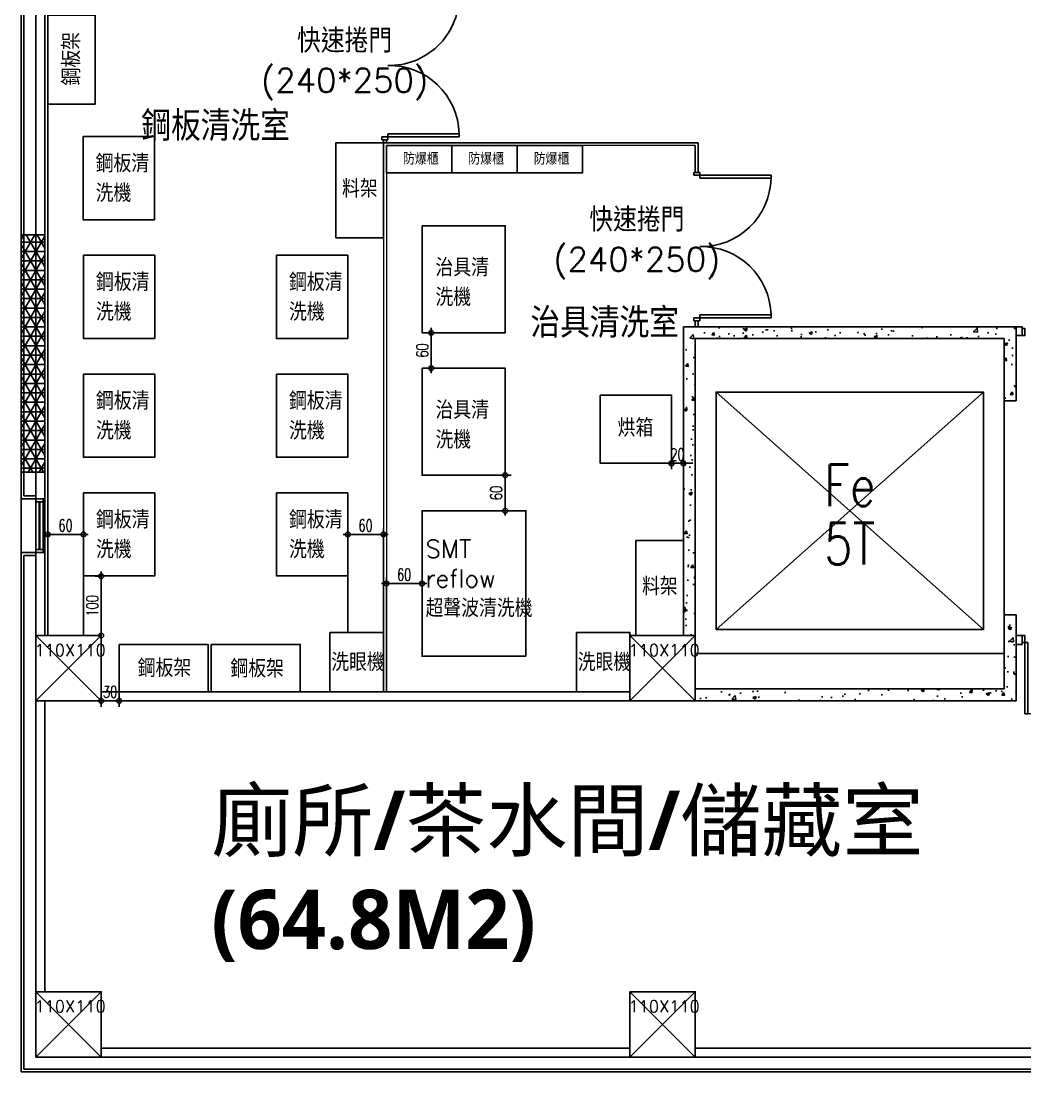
# Model space of a CAD drawing. Extents: x -80 to 56020, y 18240 to 42185.
# Drawn here: x -80 to 1610, y 18920 to 20690 of the extents above; entities that cross this region are included whole.
import ezdxf
from ezdxf.enums import TextEntityAlignment as Align

# ---------------------------------------------------------------- set-up
doc = ezdxf.new("R2010")
doc.units = 0
doc.header["$LTSCALE"] = 200
doc.linetypes.add('XFAB-L20$0$HIDDEN', pattern=[0.3, 0.2, -0.1])
for name, color, linetype in [('XFAB-L20$0$4', 4, 'Continuous'), ('XFAB-L20$0$8', 8, 'Continuous'), ('XFAB-L20$0$BEAM', 5, 'Continuous'), ('XFAB-L20$0$COL', 1, 'Continuous'), ('XFAB-L20$0$DOR', 4, 'Continuous'), ('XFAB-L20$0$EL', 4, 'Continuous'), ('XFAB-L20$0$HATCH', 15, 'Continuous'), ('XFAB-L20$0$Hatch-RC', 8, 'Continuous'), ('XFAB-L20$0$HID', 5, 'XFAB-L20$0$HIDDEN'), ('XFAB-L20$0$INT', 4, 'Continuous'), ('XFAB-L20$0$OPEN', 8, 'Continuous'), ('XFAB-L20$0$RCW', 1, 'Continuous'), ('XFAB-L20$0$WALL-C', 6, 'Continuous'), ('XFAB-L20$0$WALL-P', 3, 'Continuous'), ('XFAB-L20$0$WIN', 12, 'Continuous'), ('XFAB-L20$0$WIN-S', 4, 'Continuous'), ('緯穎新設隔間', 151, 'Continuous'), ('緯穎生產設備', 7, 'Continuous')]:
    doc.layers.add(name, color=color, linetype=linetype)
doc.styles.add('C1', font='SIMPLEX.shx', dxfattribs={"bigfont": 'CHINESET.shx'})
doc.styles.add('DIM', font='simplex.shx', dxfattribs={"bigfont": 'chineset.shx'})
doc.styles.add('SIMPLEX', font='SIMPLEX.shx', dxfattribs={"width": 0.7})
doc.styles.add('XFAB-L20$0$CHINA', font='simplex.shx', dxfattribs={"width": 0.75, "bigfont": 'chineset.shx'})
doc.dimstyles.new('CIRM', dxfattribs={"dimtxt": 20, "dimasz": 8, "dimexe": 10, "dimexo": 0, "dimgap": 5, "dimtad": 1, "dimdsep": 46, "dimtxsty": 'SIMPLEX', "dimblk": 'CIR', "dimcen": 10, "dimdle": 10, "dimclrt": 2, "dimazin": 0, "dimtfac": 1, "dimtix": 1, "dimtmove": 2, "dimatfit": 3, "dimldrblk": 'CIR', "dimfxl": 1, "dimtolj": 1, "dimarcsym": 0})

# ---------------------------------------------------------------- blocks, each defined once
blk = doc.blocks.new('XFAB-L20$0$C-110x110')
at = {"layer": 'Defpoints'}
for p, q in [((55, -55), (-55, 55)), ((-55, -55), (55, 55))]:
    blk.add_line(p, q, dxfattribs=at)
at = {"layer": 'XFAB-L20$0$COL'}
blk.add_lwpolyline([(-55, 55), (55, 55), (55, -55), (-55, -55)], close=True, dxfattribs=at)
at = {"layer": 'Defpoints', "style": 'XFAB-L20$0$CHINA'}
blk.add_text('110X110', height=20, dxfattribs=at).set_placement((-57.4, 30.5), align=Align.MIDDLE_LEFT)
blk = doc.blocks.new('XFAB-L20$0$door')
at = {"layer": 'XFAB-L20$0$DOR'}
blk.add_lwpolyline([(0, 1), (0.04, 1), (0.04, 0), (0, 0)], close=True, dxfattribs=at)
blk.add_arc((0, 0), 1, 0, 90, dxfattribs=at)
blk = doc.blocks.new('A$Cbcfefc82')
at = {"layer": '緯穎新設隔間'}
for p, q in [((0, 260), (0, 255)), ((10, 260), (0, 260)), ((0, 255), (10, 255)), ((2.5, 265), (2.5, 260)), ((7.5, 265), (2.5, 265)), ((7.5, 260), (2.5, 260)), ((7.5, 265), (7.5, 260)), ((10, 255), (10, 260)), ((10, 255), (10, 250)), ((130, 255), (10, 255)), ((10, 250), (130, 250)), ((130, 250), (130, 255)), ((10, 15), (10, 20)), ((10, 20), (130, 20)), ((130, 20), (130, 15)), ((0, 10), (0, 15)), ((0, 15), (10, 15)), ((10, 10), (0, 10)), ((2.5, 10), (2.5, 5)), ((7.5, 10), (2.5, 10)), ((7.5, 10), (2.5, 10)), ((7.5, 5), (2.5, 5)), ((7.5, 10), (7.5, 5)), ((10, 15), (10, 10)), ((130, 15), (10, 15))]:
    blk.add_line(p, q, dxfattribs=at)
for centre, start, end in [((12.5, 252.5), 268.7811, 358.7811), ((12.5, 17.5), 1.2189, 91.2189)]:
    blk.add_arc(centre, 117.5, start, end, dxfattribs=at)
blk = doc.blocks.new('CIR')
at = {"color": 0}
blk.add_line((1, 0), (-1, 0), dxfattribs=at)
at = {"color": 3}
blk.add_circle((0, 0), 0.5, dxfattribs=at)
blk = doc.blocks.new('*D221')
at = {"layer": 'Defpoints', "color": 0, "transparency": 16777216}
for p in [(595, 19742.5), (595, 19620), (535, 19560)]:
    blk.add_point(p, dxfattribs=at)
at = {"layer": '緯穎生產設備', "color": 0, "lineweight": -2, "transparency": 16777216}
for p, q in [((535, 19560), (535, 19752.5)), ((595, 19620), (595, 19752.5)), ((543, 19742.5), (587, 19742.5))]:
    blk.add_line(p, q, dxfattribs=at)
at = {"layer": '緯穎生產設備', "color": 0, "lineweight": -2, "transparency": 16777216, "xscale": 8, "yscale": 8, "zscale": 8, "rotation": 180}
blk.add_blockref('CIR', (535, 19742.5), dxfattribs=at)
at = {"layer": '緯穎生產設備', "color": 0, "lineweight": -2, "transparency": 16777216, "xscale": 8, "yscale": 8, "zscale": 8}
blk.add_blockref('CIR', (595, 19742.5), dxfattribs=at)
at = {"layer": '緯穎生產設備', "color": 2, "transparency": 16777216, "insert": (565, 19757.5), "char_height": 20, "attachment_point": 5, "style": 'SIMPLEX'}
blk.add_mtext('\\A1;60', dxfattribs=at)
blk = doc.blocks.new('*D222')
at = {"layer": 'Defpoints', "color": 0, "transparency": 16777216}
for p in [(1035, 20175), (1015, 20055), (1015, 19945)]:
    blk.add_point(p, dxfattribs=at)
at = {"layer": '緯穎生產設備', "color": 0, "lineweight": -2, "transparency": 16777216}
for p, q in [((1035, 20175), (1035, 19935)), ((1015, 20055), (1015, 19935)), ((1007, 19945), (999, 19945)), ((1035, 19945), (1015, 19945)), ((1043, 19945), (1051, 19945))]:
    blk.add_line(p, q, dxfattribs=at)
at = {"layer": '緯穎生產設備', "color": 0, "lineweight": -2, "transparency": 16777216, "xscale": 8, "yscale": 8, "zscale": 8}
blk.add_blockref('CIR', (1015, 19945), dxfattribs=at)
at = {"layer": '緯穎生產設備', "color": 0, "lineweight": -2, "transparency": 16777216, "xscale": 8, "yscale": 8, "zscale": 8, "rotation": 180}
blk.add_blockref('CIR', (1035, 19945), dxfattribs=at)
at = {"layer": '緯穎生產設備', "color": 2, "transparency": 16777216, "insert": (1025, 19960), "char_height": 20, "attachment_point": 5, "style": 'SIMPLEX'}
blk.add_mtext('\\A1;20', dxfattribs=at)
blk = doc.blocks.new('*D223')
at = {"layer": 'Defpoints', "color": 0, "transparency": 16777216}
for p in [(55, 19655), (85, 19640), (85, 19545)]:
    blk.add_point(p, dxfattribs=at)
at = {"layer": '緯穎生產設備', "color": 0, "lineweight": -2, "transparency": 16777216}
for p, q in [((55, 19655), (55, 19535)), ((85, 19640), (85, 19535)), ((47, 19545), (39, 19545)), ((55, 19545), (85, 19545)), ((93, 19545), (101, 19545))]:
    blk.add_line(p, q, dxfattribs=at)
at = {"layer": '緯穎生產設備', "color": 0, "lineweight": -2, "transparency": 16777216, "xscale": 8, "yscale": 8, "zscale": 8}
blk.add_blockref('CIR', (55, 19545), dxfattribs=at)
at = {"layer": '緯穎生產設備', "color": 0, "lineweight": -2, "transparency": 16777216, "xscale": 8, "yscale": 8, "zscale": 8, "rotation": 180}
blk.add_blockref('CIR', (85, 19545), dxfattribs=at)
at = {"layer": '緯穎生產設備', "color": 2, "transparency": 16777216, "insert": (70, 19560), "char_height": 20, "attachment_point": 5, "style": 'SIMPLEX'}
blk.add_mtext('\\A1;30', dxfattribs=at)
blk = doc.blocks.new('*D224')
at = {"layer": 'Defpoints', "color": 0, "transparency": 16777216}
for p in [(25, 19825.3), (-35, 19655), (25, 19655)]:
    blk.add_point(p, dxfattribs=at)
at = {"layer": '緯穎生產設備', "color": 0, "lineweight": -2, "transparency": 16777216}
for p, q in [((-35, 19655), (-35, 19835.3)), ((-27, 19825.3), (17, 19825.3)), ((25, 19655), (25, 19835.3))]:
    blk.add_line(p, q, dxfattribs=at)
at = {"layer": '緯穎生產設備', "color": 0, "lineweight": -2, "transparency": 16777216, "xscale": 8, "yscale": 8, "zscale": 8, "rotation": 180}
blk.add_blockref('CIR', (-35, 19825.3), dxfattribs=at)
at = {"layer": '緯穎生產設備', "color": 0, "lineweight": -2, "transparency": 16777216, "xscale": 8, "yscale": 8, "zscale": 8}
blk.add_blockref('CIR', (25, 19825.3), dxfattribs=at)
at = {"layer": '緯穎生產設備', "color": 2, "transparency": 16777216, "insert": (-5, 19840.3), "char_height": 20, "attachment_point": 5, "style": 'SIMPLEX'}
blk.add_mtext('\\A1;60', dxfattribs=at)
blk = doc.blocks.new('*D225')
at = {"layer": 'Defpoints', "color": 0, "transparency": 16777216}
for p in [(55, 19755), (55, 19755), (55, 19655)]:
    blk.add_point(p, dxfattribs=at)
at = {"layer": '緯穎生產設備', "color": 0, "lineweight": -2, "transparency": 16777216}
for p, q in [((55, 19755), (45, 19755)), ((55, 19663), (55, 19747)), ((55, 19655), (45, 19655))]:
    blk.add_line(p, q, dxfattribs=at)
at = {"layer": '緯穎生產設備', "color": 0, "lineweight": -2, "transparency": 16777216, "xscale": 8, "yscale": 8, "zscale": 8}
for p, rotation in [((55, 19755), 90), ((55, 19655), 270)]:
    blk.add_blockref('CIR', p, dxfattribs=dict(at, rotation=rotation))
at = {"layer": '緯穎生產設備', "color": 2, "transparency": 16777216, "insert": (40, 19705), "char_height": 20, "attachment_point": 5, "rotation": 90, "style": 'SIMPLEX'}
blk.add_mtext('\\A1;100', dxfattribs=at)
blk = doc.blocks.new('*D226')
at = {"layer": 'Defpoints', "color": 0, "transparency": 16777216}
for p in [(470, 19825.3), (470, 19660), (530, 19660)]:
    blk.add_point(p, dxfattribs=at)
at = {"layer": '緯穎生產設備', "color": 0, "lineweight": -2, "transparency": 16777216}
for p, q in [((470, 19660), (470, 19835.3)), ((522, 19825.3), (478, 19825.3)), ((530, 19660), (530, 19835.3))]:
    blk.add_line(p, q, dxfattribs=at)
at = {"layer": '緯穎生產設備', "color": 0, "lineweight": -2, "transparency": 16777216, "xscale": 8, "yscale": 8, "zscale": 8, "rotation": 180}
blk.add_blockref('CIR', (470, 19825.3), dxfattribs=at)
at = {"layer": '緯穎生產設備', "color": 0, "lineweight": -2, "transparency": 16777216, "xscale": 8, "yscale": 8, "zscale": 8}
blk.add_blockref('CIR', (530, 19825.3), dxfattribs=at)
at = {"layer": '緯穎生產設備', "color": 2, "transparency": 16777216, "insert": (500, 19840.3), "char_height": 20, "attachment_point": 5, "style": 'SIMPLEX'}
blk.add_mtext('\\A1;60', dxfattribs=at)
blk = doc.blocks.new('*D227')
at = {"layer": 'Defpoints', "color": 0, "transparency": 16777216}
for p in [(595, 19925), (735, 19925), (595, 19865)]:
    blk.add_point(p, dxfattribs=at)
at = {"layer": '緯穎生產設備', "color": 0, "lineweight": -2, "transparency": 16777216}
for p, q in [((595, 19925), (745, 19925)), ((735, 19873), (735, 19917)), ((595, 19865), (745, 19865))]:
    blk.add_line(p, q, dxfattribs=at)
at = {"layer": '緯穎生產設備', "color": 0, "lineweight": -2, "transparency": 16777216, "xscale": 8, "yscale": 8, "zscale": 8}
for p, rotation in [((735, 19925), 90), ((735, 19865), 270)]:
    blk.add_blockref('CIR', p, dxfattribs=dict(at, rotation=rotation))
at = {"layer": '緯穎生產設備', "color": 2, "transparency": 16777216, "insert": (720, 19895), "char_height": 20, "attachment_point": 5, "rotation": 90, "style": 'SIMPLEX'}
blk.add_mtext('\\A1;60', dxfattribs=at)
blk = doc.blocks.new('*D228')
at = {"layer": 'Defpoints', "color": 0, "transparency": 16777216}
for p in [(610.5, 20165), (665, 20165), (665, 20105)]:
    blk.add_point(p, dxfattribs=at)
at = {"layer": '緯穎生產設備', "color": 0, "lineweight": -2, "transparency": 16777216}
for p, q in [((665, 20165), (600.5, 20165)), ((610.5, 20113), (610.5, 20157)), ((665, 20105), (600.5, 20105))]:
    blk.add_line(p, q, dxfattribs=at)
at = {"layer": '緯穎生產設備', "color": 0, "lineweight": -2, "transparency": 16777216, "xscale": 8, "yscale": 8, "zscale": 8}
for p, rotation in [((610.5, 20165), 90), ((610.5, 20105), 270)]:
    blk.add_blockref('CIR', p, dxfattribs=dict(at, rotation=rotation))
at = {"layer": '緯穎生產設備', "color": 2, "transparency": 16777216, "insert": (595.5, 20135), "char_height": 20, "attachment_point": 5, "rotation": 90, "style": 'SIMPLEX'}
blk.add_mtext('\\A1;60', dxfattribs=at)

msp = doc.modelspace()

# ---------------------------------------------------------------- hatches: boundary and pattern name
at = {"layer": 'XFAB-L20$0$HATCH'}
h = msp.add_hatch(dxfattribs=at)
h.set_pattern_fill('NET3', color=256, scale=5, style=0)
h.set_pattern_definition([(0, (-4e-12, 19000), (0, 15.875), []), (60, (-4e-12, 19000), (-13.74815, 7.9375), []), (120, (-4e-12, 19000), (-13.74815, -7.9375), [])])
h.paths.add_polyline_path([(-80, 20330), (-40, 20330), (-40, 19930), (-80, 19930)])
at = {"layer": 'XFAB-L20$0$Hatch-RC'}
h = msp.add_hatch(dxfattribs=at)
h.set_pattern_fill('AR-CONC', color=256, scale=0.3, style=0)
h.set_pattern_definition([(50, (1035, 19545), (54.6554, -4.7817), [5.715, -62.865]), (355, (1035, 19545), (-10.573, 57.317), [4.572, -50.292]), (100.451, (1039.555, 19544.6), (44.0828, 52.535), [4.857, -53.427]), (46.184, (1035, 19560.24), (81.3237, -12.6127), [8.5725, -94.2975]), (96.636, (1041.78, 19559.19), (71.221, 74.228), [7.2855, -80.1405]), (351.184, (1035, 19560.24), (71.221, 74.2275), [6.858, -75.438]), (21, (1042.62, 19556.43), (45.4845, -30.6797), [5.715, -62.865]), (326, (1042.62, 19556.43), (18.5406, 55.2564), [4.572, -50.292]), (71.4514, (1046.41, 19553.873), (64.025, 24.577), [4.857, -53.427]), (37.5, (1035, 19545), (0.9266, 25.3665), [0, -49.6824, 0, -51.054, 0, -50.4825]), (7.5, (1035, 19545), (20.0459, 30.0542), [0, -29.1084, 0, -48.5394, 0, -19.2405]), (327.5, (1018.007, 19545), (40.6772, -1.7186), [0, -19.05, 0, -59.436, 0, -78.867]), (317.5, (1010.387, 19545), (44.4388, 7.628), [0, -24.765, 0, -39.4716, 0, -56.007])])
h.paths.add_polyline_path([(1595, 20175), (1035, 20175), (1035, 19655), (1055, 19655), (1055, 20155), (1575, 20155), (1575, 20040), (1595, 20040)])
h.paths.add_polyline_path([(1595, 19600), (1575, 19600), (1575, 19565), (1055, 19565), (1055, 19545), (1595, 19545)])
h.paths.add_polyline_path([(1595, 19690), (1575, 19690), (1575, 19625), (1575, 19600), (1595, 19600)])

# ---------------------------------------------------------------- linework, layer by layer
at = {"color": 3}
for p, q in [((-34.999, 20510), (-35, 22745)), ((-35, 19655), (-34.999, 20510))]:
    msp.add_line(p, q, dxfattribs=at)
at = {"layer": 'Defpoints'}
msp.add_lwpolyline([(-80, 20330), (-40, 20330), (-40, 19930), (-80, 19930)], close=True, dxfattribs=at)
at = {"layer": 'XFAB-L20$0$4'}
for p, q in [((-49.5, 19880), (-49.5, 19800)), ((-48.5, 19880), (-48.5, 19800))]:
    msp.add_line(p, q, dxfattribs=at)
at = {"layer": 'XFAB-L20$0$8'}
msp.add_line((-40, 19885), (-40, 19795), dxfattribs=at)
at = {"layer": 'XFAB-L20$0$BEAM'}
msp.add_line((-80, 19885), (-80, 19795), dxfattribs=at)
at = {"layer": 'XFAB-L20$0$DOR'}
for points in [[(1605, 20160), (1610, 20160), (1610, 20172), (1605, 20172)], [(1605, 19655), (1610, 19655), (1610, 19643), (1605, 19643)]]:
    msp.add_lwpolyline(points, dxfattribs=at)
at = {"layer": 'XFAB-L20$0$EL'}
for p, q in [((1090, 20065), (1540, 19665)), ((1090, 19665), (1540, 20065))]:
    msp.add_line(p, q, dxfattribs=at)
msp.add_lwpolyline([(1090, 19665), (1540, 19665), (1540, 20065), (1090, 20065)], close=True, dxfattribs=at)
at = {"layer": 'XFAB-L20$0$HID'}
for p, q in [((-40, 20330), (-80, 20330)), ((-40, 19930), (-80, 19930))]:
    msp.add_line(p, q, dxfattribs=at)
at = {"layer": 'XFAB-L20$0$OPEN', "linetype": 'ByBlock'}
msp.add_lwpolyline([(1575, 20155), (1575, 19625), (1055, 19625), (1055, 20155), (1575, 20155)], dxfattribs=at)
at = {"layer": 'XFAB-L20$0$RCW'}
for p, q in [((1035, 19655), (1035, 20175)), ((1595, 20175), (1035, 20175)), ((1595, 20175), (1595, 20050)), ((1055, 19655), (1055, 20155)), ((1575, 20155), (1055, 20155)), ((1575, 20155), (1575, 20050)), ((1575, 20050), (1595, 20050)), ((1575, 19690), (1575, 19565)), ((1575, 19690), (1595, 19690)), ((1595, 19690), (1595, 19545)), ((1055, 19565), (1575, 19565)), ((1055, 19545), (1595, 19545))]:
    msp.add_line(p, q, dxfattribs=at)
at = {"layer": 'XFAB-L20$0$WALL-C'}
for p, q in [((-80, 19885), (-80, 20885)), ((-75, 19890), (-75, 20880)), ((-55, 19885), (-80, 19885)), ((-55, 19890), (-75, 19890)), ((-80, 18920), (-80, 19795)), ((-55, 19795), (-80, 19795)), ((-75, 18925), (-75, 19790)), ((-55, 19790), (-75, 19790)), ((1920, 18920), (-80, 18920)), ((1925, 18925), (-75, 18925))]:
    msp.add_line(p, q, dxfattribs=at)
at = {"layer": 'XFAB-L20$0$WALL-P'}
for p, q in [((-55, 19885), (-55, 20885)), ((-55, 20575), (-55, 20885)), ((-40, 19885), (-40, 20885)), ((1605, 20175), (1595, 20175)), ((1605, 20160), (1595, 20160)), ((1605, 20160), (1605, 20175)), ((-55, 19885), (-40, 19885)), ((-55, 19655), (-55, 19795)), ((-55, 19795), (-40, 19795)), ((-40, 19655), (-40, 19795)), ((1605, 19655), (1595, 19655)), ((1605, 19655), (1605, 19640)), ((1605, 19640), (1595, 19640)), ((945, 19560), (55, 19560)), ((-55, 19055), (-55, 19545)), ((-40, 19055), (-40, 19545)), ((945, 19545), (55, 19545)), ((55, 18960), (945, 18960)), ((1055, 18960), (1945, 18960)), ((55, 18945), (945, 18945)), ((1055, 18945), (1945, 18945))]:
    msp.add_line(p, q, dxfattribs=at)
at = {"layer": 'XFAB-L20$0$WIN', "linetype": 'ByBlock'}
for p, q in [((-55, 19800), (-55, 19880)), ((-43, 19800), (-43, 19880))]:
    msp.add_line(p, q, dxfattribs=at)
at = {"layer": 'XFAB-L20$0$WIN-S'}
for points in [[(-43, 19885), (-43, 19880), (-55, 19880), (-55, 19885)], [(-43, 19800), (-43, 19795), (-55, 19795), (-55, 19800)]]:
    msp.add_lwpolyline(points, close=True, dxfattribs=at)
at = {"layer": '緯穎新設隔間'}
for p, q in [((1060.001, 20484.999), (535, 20484.999)), ((1045, 20487.5), (1045, 20487.5)), ((1055.001, 20480), (1055, 20435)), ((1060.001, 20484.999), (1060.001, 20435)), ((1052.5, 20435), (1052.5, 20430)), ((1062.5, 20435), (1052.5, 20435)), ((1052.5, 20430), (1062.5, 20430)), ((1060, 20435), (1055, 20435)), ((1055, 20435), (1060.001, 20435)), ((1062.5, 20430), (1062.5, 20435)), ((1062.5, 20430), (1062.5, 20425)), ((1182.5, 20430), (1062.5, 20430)), ((1062.5, 20425), (1182.5, 20425)), ((1182.5, 20425), (1182.5, 20430)), ((1062.5, 20190), (1062.5, 20195)), ((1062.5, 20195), (1182.5, 20195)), ((1182.5, 20195), (1182.5, 20190)), ((1052.5, 20185), (1052.5, 20190)), ((1052.5, 20190), (1062.5, 20190)), ((1062.5, 20185), (1052.5, 20185)), ((1060, 20185), (1055, 20185)), ((1062.5, 20190), (1062.5, 20185)), ((1182.5, 20190), (1062.5, 20190))]:
    msp.add_line(p, q, dxfattribs=at)
at = {"layer": '緯穎新設隔間', "lineweight": 20}
for points in [[(530.001, 20485), (530, 19560.001)], [(1055.001, 20480), (535, 20480)], [(535, 20480), (535, 19560)]]:
    msp.add_lwpolyline(points, dxfattribs=at)
at = {"layer": '緯穎新設隔間'}
msp.add_lwpolyline([(1060, 20175), (1055, 20175), (1055, 20185), (1060, 20185)], close=True, dxfattribs=at)
for centre, start, end in [((1065, 20427.5), 268.781125, 358.781125), ((1065, 20192.5), 1.218875, 91.218875)]:
    msp.add_arc(centre, 117.527, start, end, dxfattribs=at)
at = {"layer": '緯穎生產設備'}
for points in [[(-34.999, 20549.921), (-34.999, 20699.921), (45.001, 20699.921), (45.001, 20549.921)], [(24.5, 20495.289), (144.5, 20495.289), (144.5, 20355.289), (24.5, 20355.289)], [(530, 20485), (530, 20325), (450, 20325), (450, 20485)], [(535, 20480), (645, 20480), (645, 20434), (535, 20434)], [(645, 20480), (755, 20480), (755, 20434), (645, 20434)], [(755, 20480), (865, 20480), (865, 20434), (755, 20434)], [(595, 20345), (735, 20345), (735, 20165), (595, 20165)], [(25, 20295.289), (145, 20295.289), (145, 20155.289), (25, 20155.289)], [(350, 20295.289), (470, 20295.289), (470, 20155.289), (350, 20155.289)], [(25, 20095.289), (145, 20095.289), (145, 19955.289), (25, 19955.289)], [(350, 20095.289), (470, 20095.289), (470, 19955.289), (350, 19955.289)], [(595, 20105), (735, 20105), (735, 19925), (595, 19925)], [(895, 20060), (1015, 20060), (1015, 19945), (895, 19945)], [(25, 19895.289), (145, 19895.289), (145, 19755.289), (25, 19755.289)], [(350, 19895.289), (470, 19895.289), (470, 19755.289), (350, 19755.289)], [(770, 19620), (770, 19865), (595, 19865), (595, 19620)], [(1035, 19815), (1035, 19655), (955, 19655), (955, 19815)], [(440, 19660.001), (440, 19560.001), (530, 19560.001), (530, 19660.001)], [(855, 19660), (855, 19560), (945, 19560), (945, 19660)], [(85, 19640), (235, 19640), (235, 19560), (85, 19560)], [(240, 19640), (390, 19640), (390, 19560), (240, 19560)]]:
    msp.add_lwpolyline(points, close=True, dxfattribs=at)

# ---------------------------------------------------------------- block references
at = {"layer": 'XFAB-L20$0$COL'}
for p in [(0, 19600), (1000, 19600), (0, 19000), (1000, 19000)]:
    msp.add_blockref('XFAB-L20$0$C-110x110', p, dxfattribs=at)
at = {"layer": 'XFAB-L20$0$DOR', "xscale": 120, "yscale": -120, "zscale": 120}
msp.add_blockref('XFAB-L20$0$door', (1610, 19643), dxfattribs=at)
at = {"layer": '緯穎新設隔間'}
msp.add_blockref('A$Cbcfefc82', (527.5, 20480), dxfattribs=at)

# ---------------------------------------------------------------- texts
at = {"color": 3, "attachment_point": 1, "style": 'DIM'}
for s, width, heights, insert, char_height in [('\\pxqc;{\\C6;快速捲門\\P(240*250)}', 350.82918, [170.755], (289.299, 20676.581), 40), ('鋼板清洗室', 263.43445, [66.3], (122.5, 20538.083), 50), ('\\pxqc;{\\C6;快速捲門\\P(240*250)}', 350.82918, [170.755], (781.214, 20375.194), 40), ('治具清洗室', 263.88757, [68.278], (777.5, 20206.583), 50)]:
    msp.add_mtext_dynamic_manual_height_columns(s, width=width, gutter_width=189.286, heights=heights, dxfattribs=dict(at, insert=insert, char_height=char_height))
at = {"insert": (240.283, 19393.789), "char_height": 100, "attachment_point": 1, "style": 'C1'}
msp.add_mtext_dynamic_manual_height_columns('{\\fMicrosoft JhengHei|b1|i0|c136|p34;\\C61;\\c10088173;廁所/茶水間/儲藏室\\P(64.8M2)}', width=1287.57765, gutter_width=329.101, heights=[501.118], dxfattribs=at)
at = {"layer": 'XFAB-L20$0$INT', "style": 'XFAB-L20$0$CHINA', "width": 0.8}
for s, p in [('Fe', (1315, 19907.875)), ('5T', (1315, 19809.898))]:
    msp.add_text(s, height=70, dxfattribs=at).set_placement(p, align=Align.MIDDLE_CENTER)
at = {"layer": '緯穎生產設備', "insert": (-10.26, 20581.362), "char_height": 30, "attachment_point": 1, "rotation": 90, "style": 'DIM'}
msp.add_mtext_dynamic_manual_height_columns('鋼板架', width=101.29707, gutter_width=150, heights=[0], dxfattribs=at)
at = {"layer": '緯穎生產設備', "attachment_point": 1}
for s, width, gutter_width, heights, insert, char_height, style in [('鋼板清洗機', 97.31987, 150, [84.331], (45.643, 20465.09), 30, 'DIM'), ('防爆櫃', 60, 1069.173, [26.346], (563, 20468), 20, 'C1'), ('防爆櫃', 60, 1069.173, [26.346], (673, 20468), 20, 'C1'), ('防爆櫃', 60, 1069.173, [26.346], (783, 20468), 20, 'C1'), ('料架', 65.4085, 150, [0], (460.373, 20422.478), 30, 'DIM'), ('治具清洗機', 97.31987, 150, [84.331], (617.669, 20289.794), 30, 'DIM'), ('鋼板清洗機', 97.31987, 150, [84.331], (46.143, 20265.09), 30, 'DIM'), ('鋼板清洗機', 97.31987, 150, [84.331], (371.142, 20265.09), 30, 'DIM'), ('鋼板清洗機', 97.31987, 150, [84.331], (46.143, 20065.09), 30, 'DIM'), ('鋼板清洗機', 97.31987, 150, [84.331], (371.142, 20065.09), 30, 'DIM'), ('治具清洗機', 97.31987, 150, [84.331], (617.669, 20049.794), 30, 'DIM'), ('烘箱', 65.4085, 150, [0], (924.394, 20019.7), 30, 'DIM'), ('鋼板清洗機', 97.31987, 150, [84.331], (46.143, 19865.09), 30, 'DIM'), ('鋼板清洗機', 97.31987, 150, [84.331], (371.142, 19865.09), 30, 'DIM'), ('SMT reflow\\P超聲波清洗機', 195.45408, 150, [146.135], (601, 19816.033), 30, 'DIM'), ('料架', 65.4085, 150, [0], (965.373, 19752.478), 30, 'DIM'), ('洗眼機', 101.29707, 150, [0], (442.157, 19625.115), 30, 'DIM'), ('洗眼機', 101.29707, 150, [0], (857.157, 19625.114), 30, 'DIM'), ('鋼板架', 101.29707, 150, [0], (116.441, 19615.261), 30, 'DIM'), ('鋼板架', 101.29707, 150, [0], (272.506, 19614.315), 30, 'DIM')]:
    msp.add_mtext_dynamic_manual_height_columns(s, width=width, gutter_width=gutter_width, heights=heights, dxfattribs=dict(at, insert=insert, char_height=char_height, style=style))

# ---------------------------------------------------------------- dimensions: what is measured, and where the dimension line sits
at = {"layer": '緯穎生產設備'}
for base, p1, p2, picture, middle in [((610.5, 20165), (665, 20105), (665, 20165), '*D228', (595.5, 20135)), ((735, 19925), (595, 19865), (595, 19925), '*D227', (720, 19895)), ((55, 19755), (55, 19655), (55, 19755), '*D225', (40, 19705))]:
    dim = msp.add_linear_dim(base=base, p1=p1, p2=p2, angle=90, dimstyle='CIRM', dxfattribs=at)
    dim.commit()
    dim.dimension.update_dxf_attribs({"geometry": picture, "text_midpoint": middle})
for base, p1, p2, picture, middle in [((1015, 19945), (1035, 20175), (1015, 20055), '*D222', (1025, 19960)), ((25, 19825.289), (-35, 19655), (25, 19655), '*D224', (-5, 19840.289)), ((470, 19825.289), (530, 19660.001), (470, 19660.001), '*D226', (500, 19840.289)), ((595, 19742.5), (535, 19560), (595, 19620), '*D221', (565, 19757.5)), ((85, 19545), (55, 19655), (85, 19640), '*D223', (70, 19560))]:
    dim = msp.add_linear_dim(base=base, p1=p1, p2=p2, dimstyle='CIRM', dxfattribs=at)
    dim.commit()
    dim.dimension.update_dxf_attribs({"geometry": picture, "text_midpoint": middle})

doc.saveas('drawing.dxf')
